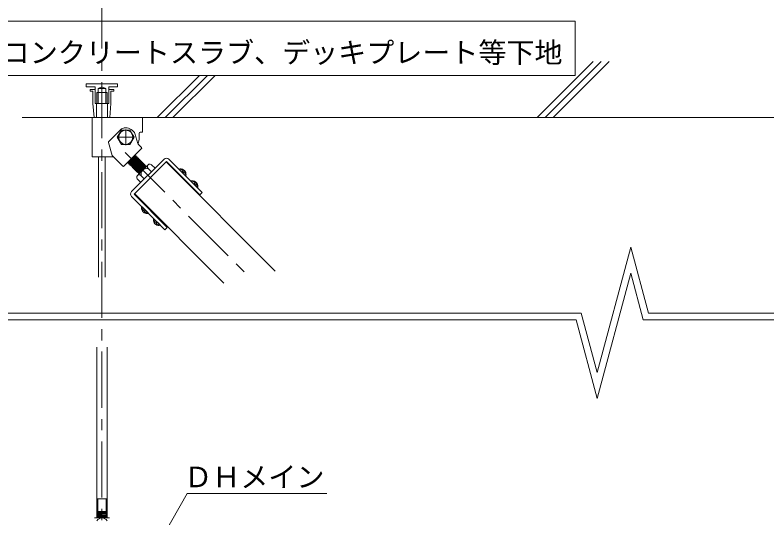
# Model space of a CAD drawing. Units: millimetres at full size, sheet at 1:10; details may follow other scales. Extents: x -2077 to 2023, y -1433 to 1417.
# Drawn here: x -260 to 410, y -818 to -370 of the extents above; entities that cross this region are included whole.
import ezdxf
from ezdxf.enums import TextEntityAlignment as Align

# ---------------------------------------------------------------- set-up
doc = ezdxf.new("R2010")
doc.units = ezdxf.units.MM
doc.header["$LTSCALE"] = 10
doc.linetypes.add('CHAIN1', pattern=[8, 5, -1, 1, -1])
for name, color, linetype, lineweight in [('1-0_断面', 7, 'Continuous', 9), ('1-1_寸法', 7, 'Continuous', 9), ('1-2_文字', 7, 'Continuous', 9)]:
    doc.layers.add(name, color=color, linetype=linetype, lineweight=lineweight)
doc.styles.add('ＭＳ ゴシック', font='')
doc.styles.get('ＭＳ ゴシック').set_extended_font_data('MS Gothic')

msp = doc.modelspace()

# ---------------------------------------------------------------- linework, layer by layer
at = {"layer": '1-0_断面', "color": 4, "linetype": 'CHAIN1'}
for p, q in [((-182.65, -109.77), (-182.65, -999.44)), ((-161.97, -492.49), (-51.09, -603.37))]:
    msp.add_line(p, q, dxfattribs=at)
at = {"layer": '1-0_断面'}
for p, q in [((-196.65, -431.37), (-196.65, -433.87)), ((-168.65, -431.37), (-196.65, -431.37)), ((-196.65, -433.87), (-188.65, -433.87)), ((-188.65, -433.87), (-188.65, -448.87)), ((-186.15, -435.37), (-182.65, -433.87)), ((-186.15, -448.87), (-186.15, -435.37)), ((-186.15, -435.37), (-179.15, -435.37)), ((-182.65, -433.87), (-179.15, -435.37)), ((-179.15, -435.37), (-179.15, -448.87)), ((-176.65, -433.87), (-168.65, -433.87)), ((-176.65, -448.87), (-176.65, -433.87)), ((-168.65, -433.87), (-168.65, -431.37)), ((-193.15, -436.37), (-193.15, -437.87)), ((-193.15, -436.37), (-188.65, -436.37)), ((-193.15, -437.87), (-190.65, -437.87)), ((-190.65, -437.87), (-190.65, -448.87)), ((-187.15, -438.87), (-187.15, -448.87)), ((-187.15, -438.87), (-178.15, -438.87)), ((-178.15, -438.87), (-178.15, -448.87)), ((-176.65, -436.37), (-172.15, -436.37)), ((-174.65, -437.87), (-174.65, -448.87)), ((-174.65, -437.87), (-172.15, -437.87)), ((-172.15, -436.37), (-172.15, -437.87)), ((-190.65, -448.87), (-189.65, -461.37)), ((-188.65, -448.87), (-186.15, -448.87)), ((-187.65, -448.87), (-187.65, -461.37)), ((-186.15, -448.87), (-179.15, -448.87)), ((-179.15, -448.87), (-176.65, -448.87)), ((-177.65, -448.87), (-177.65, -461.37)), ((-174.65, -448.87), (-175.65, -461.37)), ((-253.81, -461.37), (1689.45, -461.37)), ((-191.45, -461.37), (-191.45, -496.37)), ((-191.45, -461.37), (-146.95, -461.37)), ((-189.65, -461.37), (-175.65, -461.37)), ((-146.45, -461.87), (-146.45, -474.37)), ((-176.79, -482.9), (-165.29, -471.4)), ((-161.45, -471.87), (-161.45, -485.87)), ((-155.51, -472.93), (-153.74, -474.69)), ((-150.63, -484.39), (-153.24, -475.54)), ((-149.45, -475.37), (-149.45, -479.37)), ((-148.45, -474.37), (-146.45, -474.37)), ((-168.45, -478.87), (-154.45, -478.87)), ((-176.92, -483.4), (-173.5, -495.01)), ((-163.21, -504.68), (-147.3, -488.77)), ((-150.56, -484.58), (-150.45, -484.37)), ((-150.13, -485.24), (-147.3, -488.06)), ((-173.38, -495.23), (-163.92, -504.68)), ((-153.03, -494.5), (-159.54, -501.85)), ((-153.03, -495.35), (-158.69, -501.85)), ((-152.18, -495.35), (-158.69, -502.7)), ((-153.03, -494.5), (-153.03, -495.35)), ((-191.45, -496.37), (-172.23, -496.37)), ((-185.65, -603.37), (-185.65, -496.37)), ((-179.65, -603.37), (-179.65, -496.37)), ((-151.33, -496.2), (-157.84, -503.55)), ((-150.49, -497.04), (-156.99, -504.4)), ((-127.2, -498.27), (-156.19, -527.26)), ((-149.64, -497.89), (-156.14, -505.25)), ((-148.79, -498.74), (-155.29, -506.1)), ((-147.94, -499.59), (-154.45, -506.94)), ((-125.08, -500.39), (-154.07, -529.38)), ((-147.09, -500.44), (-153.6, -507.79)), ((-146.24, -501.29), (-152.75, -508.64)), ((-145.39, -502.14), (-151.9, -509.49)), ((-125.43, -500.74), (-28.11, -598.07)), ((-125.08, -500.39), (-95.38, -530.09)), ((-151.06, -512.94), (-141.52, -503.39)), ((-144.55, -502.98), (-151.05, -510.34)), ((-143.7, -503.83), (-150.2, -511.19)), ((-142.85, -504.68), (-143.19, -505.06)), ((-141.34, -506.75), (-138.51, -509.58)), ((-138.5, -503.24), (-135.33, -506.4)), ((-108.18, -513.04), (-113.68, -507.55)), ((-110.74, -509.26), (-110.27, -508.78)), ((-151.22, -515.96), (-148.06, -519.13)), ((-149.35, -511.19), (-149.35, -511.23)), ((-147.71, -513.12), (-144.88, -515.95)), ((-109.89, -510.1), (-109.42, -509.63)), ((-97.57, -523.65), (-103.07, -518.15)), ((-100.13, -519.86), (-99.66, -519.39)), ((-99.29, -520.71), (-98.81, -520.24)), ((-154.07, -529.38), (-124.37, -559.08)), ((-153.72, -529.03), (-74.07, -608.68)), ((-156.19, -531.5), (-126.49, -561.2)), ((-141.42, -546.28), (-146.91, -540.78)), ((-145.2, -543.72), (-145.68, -544.19)), ((-144.36, -544.57), (-144.83, -545.04)), ((-130.81, -556.88), (-136.31, -551.39)), ((-134.6, -554.33), (-135.07, -554.8)), ((-133.75, -555.17), (-134.22, -555.65)), ((-124.37, -559.08), (-126.49, -561.2)), ((-187.15, -800.9), (-187.15, -665.9)), ((-178.15, -800.9), (-178.15, -665.9)), ((-186.35, -800.9), (-186.35, -817.9)), ((-178.95, -800.9), (-178.15, -800.9)), ((-178.95, -800.9), (-178.95, -817.9)), ((-178.15, -800.9), (-178.15, -817.9)), ((-189.4, -817.9), (-175.9, -817.9)), ((-189.3, -817.9), (-175.8, -817.9)), ((-187.05, -812.34), (-186.25, -812.92)), ((-187.05, -813.49), (-186.25, -814.07)), ((-187.05, -814.64), (-186.25, -815.22)), ((-187.05, -815.79), (-186.25, -816.37)), ((-187.05, -816.94), (-186.25, -817.52)), ((-178.05, -812.7), (-178.85, -813.22)), ((-178.05, -813.85), (-178.85, -814.37)), ((-178.05, -815), (-178.85, -815.52)), ((-178.05, -816.15), (-178.85, -816.67)), ((-178.05, -817.3), (-178.85, -817.82)), ((-178.74, -817.9), (-178.85, -817.82))]:
    msp.add_line(p, q, dxfattribs=at)
msp.add_lwpolyline([(-165.2, -472.37), (-168.95, -478.87), (-165.2, -485.37), (-157.69, -485.37), (-153.94, -478.87), (-157.69, -472.37)], close=True, dxfattribs=at)
for points in [[(-153.03, -495.35), (-152.18, -495.35), (-152.18, -496.2)], [(-159.54, -501), (-159.54, -501.85), (-158.69, -501.85)], [(-158.69, -501.85), (-158.69, -502.7), (-157.84, -502.7)], [(-157.84, -502.7), (-152.18, -496.2), (-151.33, -496.2), (-151.33, -497.04)], [(-157.84, -502.7), (-157.84, -503.55), (-156.99, -503.55)], [(-156.99, -503.55), (-151.33, -497.04), (-150.49, -497.04), (-150.49, -497.89)], [(-156.14, -504.4), (-150.49, -497.89), (-149.64, -497.89), (-149.64, -498.74)], [(-155.29, -505.25), (-149.64, -498.74), (-148.79, -498.74), (-148.79, -499.59)], [(-154.45, -506.1), (-148.79, -499.59), (-147.94, -499.59), (-147.94, -500.44)], [(-153.6, -506.94), (-147.94, -500.44), (-147.09, -500.44), (-147.09, -501.29)], [(-152.75, -507.79), (-147.09, -501.29), (-146.24, -501.29), (-146.24, -502.14)], [(-151.9, -508.64), (-146.24, -502.14), (-145.39, -502.14), (-145.39, -502.98)], [(-122.96, -498.27), (-93.26, -527.97), (-95.38, -530.09)], [(-156.99, -503.55), (-156.99, -504.4), (-156.14, -504.4)], [(-156.14, -504.4), (-156.14, -505.25), (-155.29, -505.25)], [(-155.29, -505.25), (-155.29, -506.1), (-154.45, -506.1)], [(-154.45, -506.1), (-154.45, -506.94), (-153.6, -506.94)], [(-153.6, -506.94), (-153.6, -507.79), (-152.75, -507.79)], [(-152.75, -507.79), (-152.75, -508.64), (-151.9, -508.64)], [(-151.9, -508.64), (-151.9, -509.49), (-151.05, -509.49)], [(-151.05, -509.49), (-145.39, -502.98), (-144.55, -502.98), (-144.55, -503.83)], [(-151.05, -509.49), (-151.05, -510.34), (-150.2, -510.34)], [(-150.2, -510.34), (-144.55, -503.83), (-143.7, -503.83), (-143.7, -504.68)], [(-149.35, -511.19), (-143.7, -504.68), (-142.85, -504.68), (-142.85, -504.73)], [(-150.2, -510.34), (-150.2, -511.19), (-149.35, -511.19)], [(-178.95, -800.9), (-187.15, -800.9), (-187.15, -817.9)], [(-187.05, -812.34), (-186.25, -811.77), (-178.85, -812.07)], [(-187.05, -812.34), (-178.05, -812.7), (-178.85, -812.07)], [(-187.05, -813.49), (-186.25, -812.92), (-178.85, -813.22)], [(-187.05, -813.49), (-178.05, -813.85), (-178.85, -813.22)], [(-187.05, -814.64), (-186.25, -814.07), (-178.85, -814.37)], [(-187.05, -814.64), (-178.05, -815), (-178.85, -814.37)], [(-187.05, -815.79), (-186.25, -815.22), (-178.85, -815.52)], [(-187.05, -815.79), (-178.05, -816.15), (-178.85, -815.52)], [(-187.05, -816.94), (-186.25, -816.37), (-178.85, -816.67)], [(-187.05, -816.94), (-178.05, -817.3), (-178.85, -816.67)], [(-186.79, -817.9), (-186.25, -817.52), (-178.85, -817.82)]]:
    msp.add_lwpolyline(points, dxfattribs=at)
msp.add_circle((-161.45, -478.87), 6.3, dxfattribs=at)
for centre, radius, start, end in [((-146.95, -461.87), 0.5, 0, 90), ((-161.45, -478.87), 8.4, 45, 117.24721), ((-155.16, -476.11), 2, 16.43416, 45), ((-148.45, -475.37), 1, 90, 180), ((-165.81, -478.7), 16.38, 339.73705, 357.64309), ((-176.44, -483.26), 0.5, 135, 196.38954), ((-148.71, -483.83), 2, 196.43416, 225), ((-147.66, -488.42), 0.5, 315, 45), ((-173.02, -494.87), 0.5, 196.38954, 225), ((-139.92, -504.99), 2.26, 51.02525, 231.02559), ((-125.08, -500.39), 3, 45, 135), ((-163.57, -504.33), 0.5, 225, 315), ((-142.54, -511.92), 5.3, 76.89078, 193.10921), ((-113.59, -507.48), 0.117, 134.01915, 216.81377), ((-112.76, -508.3), 1.28, 98.98254, 135.17889), ((-112.66, -512.02), 5, 45.00005, 93.47098), ((-111.89, -507.33), 0.431, 139.13432, 229.51186), ((-113.6, -512.96), 5.5, 53.33444, 74.92363), ((-110.06, -509.43), 0.699, 165.81576, 284.18434), ((-110.66, -508.75), 0.394, 355.11562, 29.64836), ((-112.66, -512.02), 5, 356.52101, 45.00005), ((-149.46, -514.54), 2.26, 38.97439, 218.97475), ((-109.38, -510.02), 0.394, 60.35175, 94.89621), ((-113.6, -512.96), 5.5, 15.07422, 36.66631), ((-107.96, -511.25), 0.431, 220.52147, 310.86638), ((-108.11, -512.95), 0.117, 233.61571, 315.97989), ((-108.94, -512.12), 1.28, 314.91063, 350.99127), ((-102.98, -518.08), 0.117, 134.01915, 216.81377), ((-102.15, -518.91), 1.28, 98.98254, 135.17889), ((-102.05, -522.63), 5, 45.00005, 93.47098), ((-101.28, -517.93), 0.431, 139.13432, 229.51186), ((-102.99, -523.57), 5.5, 53.33444, 74.92363), ((-99.46, -520.03), 0.699, 165.81576, 284.18434), ((-100.05, -519.35), 0.394, 355.11562, 29.64836), ((-98.78, -520.63), 0.394, 60.35175, 94.89621), ((-102.99, -523.57), 5.5, 15.07422, 36.66631), ((-102.05, -522.63), 5, 356.52101, 45.00005), ((-97.35, -521.86), 0.431, 220.52147, 310.86638), ((-98.33, -522.73), 1.28, 314.91063, 350.99127), ((-154.07, -529.38), 3, 135, 225), ((-97.51, -523.56), 0.117, 233.61571, 315.97989), ((-142.44, -541.8), 5, 176.52902, 224.99995), ((-146.16, -541.7), 1.28, 134.82111, 171.01746), ((-147.13, -542.57), 0.431, 40.48814, 130.86568), ((-146.98, -540.87), 0.117, 53.18623, 135.98085), ((-141.5, -540.86), 5.5, 195.07637, 216.66556), ((-142.44, -541.8), 5, 224.99995, 273.47899), ((-145.71, -543.8), 0.394, 240.35164, 274.88438), ((-145.03, -544.4), 0.699, 345.81566, 104.18424), ((-144.44, -545.08), 0.394, 175.10379, 209.64825), ((-141.5, -540.86), 5.5, 233.33369, 254.92578), ((-143.21, -546.5), 0.431, 319.13362, 49.47853), ((-142.34, -545.52), 1.28, 279.00873, 315.08937), ((-141.51, -546.35), 0.117, 314.02011, 36.38429), ((-131.83, -552.41), 5, 176.52902, 224.99995), ((-135.55, -552.31), 1.28, 134.82111, 171.01746), ((-136.53, -553.18), 0.431, 40.48814, 130.86568), ((-136.38, -551.48), 0.117, 53.18623, 135.98085), ((-130.89, -551.47), 5.5, 195.07637, 216.66556), ((-131.83, -552.41), 5, 224.99995, 273.47899), ((-135.11, -554.41), 0.394, 240.35164, 274.88438), ((-134.43, -555), 0.699, 345.81566, 104.18424), ((-133.83, -555.68), 0.394, 175.10379, 209.64825), ((-130.89, -551.47), 5.5, 233.33369, 254.92578), ((-132.6, -557.1), 0.431, 319.13362, 49.47853), ((-131.73, -556.13), 1.28, 279.00873, 315.08937), ((-130.9, -556.95), 0.117, 314.02011, 36.38429), ((-182.65, -823.2), 5.3, 31.89079, 148.10921), ((-182.55, -823.2), 5.3, 31.89078, 148.10921)]:
    msp.add_arc(centre, radius, start, end, dxfattribs=at)
at = {"layer": '1-1_寸法'}
for p, q in [((205.48, -461.37), (255.48, -411.37)), ((212.55, -461.37), (262.55, -411.37)), ((219.62, -461.37), (269.62, -411.37)), ((-133.45, -461.37), (-95.76, -423.68)), ((-126.38, -461.37), (-88.69, -423.68)), ((-119.31, -461.37), (-81.62, -423.68)), ((288.86, -576.78), (258.96, -688.37)), ((304.56, -635.37), (288.86, -576.78)), ((288.86, -599.96), (258.96, -711.55)), ((299.95, -641.37), (288.86, -599.96)), ((-341.61, -635.37), (244.76, -635.37)), ((258.96, -688.37), (244.76, -635.37)), ((304.56, -635.37), (1154.76, -635.37)), ((-341.61, -641.37), (240.15, -641.37)), ((240.15, -641.37), (258.96, -711.55)), ((299.95, -641.37), (1150.15, -641.37))]:
    msp.add_line(p, q, dxfattribs=at)
at = {"layer": '1-2_文字'}
for p, q in [((239.22, -375.49), (239.22, -423.68)), ((239.22, -423.68), (-649.44, -423.68)), ((-106.6, -796.26), (-175.27, -915.2)), ((-106.6, -796.26), (17.73, -796.26))]:
    msp.add_line(p, q, dxfattribs=at)
msp.add_lwpolyline([(-649.44, -423.68), (-649.44, -375.49), (239.22, -375.49)], dxfattribs=at)

# ---------------------------------------------------------------- texts
at = {"layer": '1-2_文字', "style": 'ＭＳ ゴシック'}
for s, p in [('※コンクリートスラブ、デッキプレート等下地', (-297.03, -418.06)), ('ＤＨメイン', (-109.29, -796.06))]:
    msp.add_text(s, height=18.33, dxfattribs=at).set_placement(p, align=Align.BOTTOM_LEFT)

doc.saveas('drawing.dxf')
